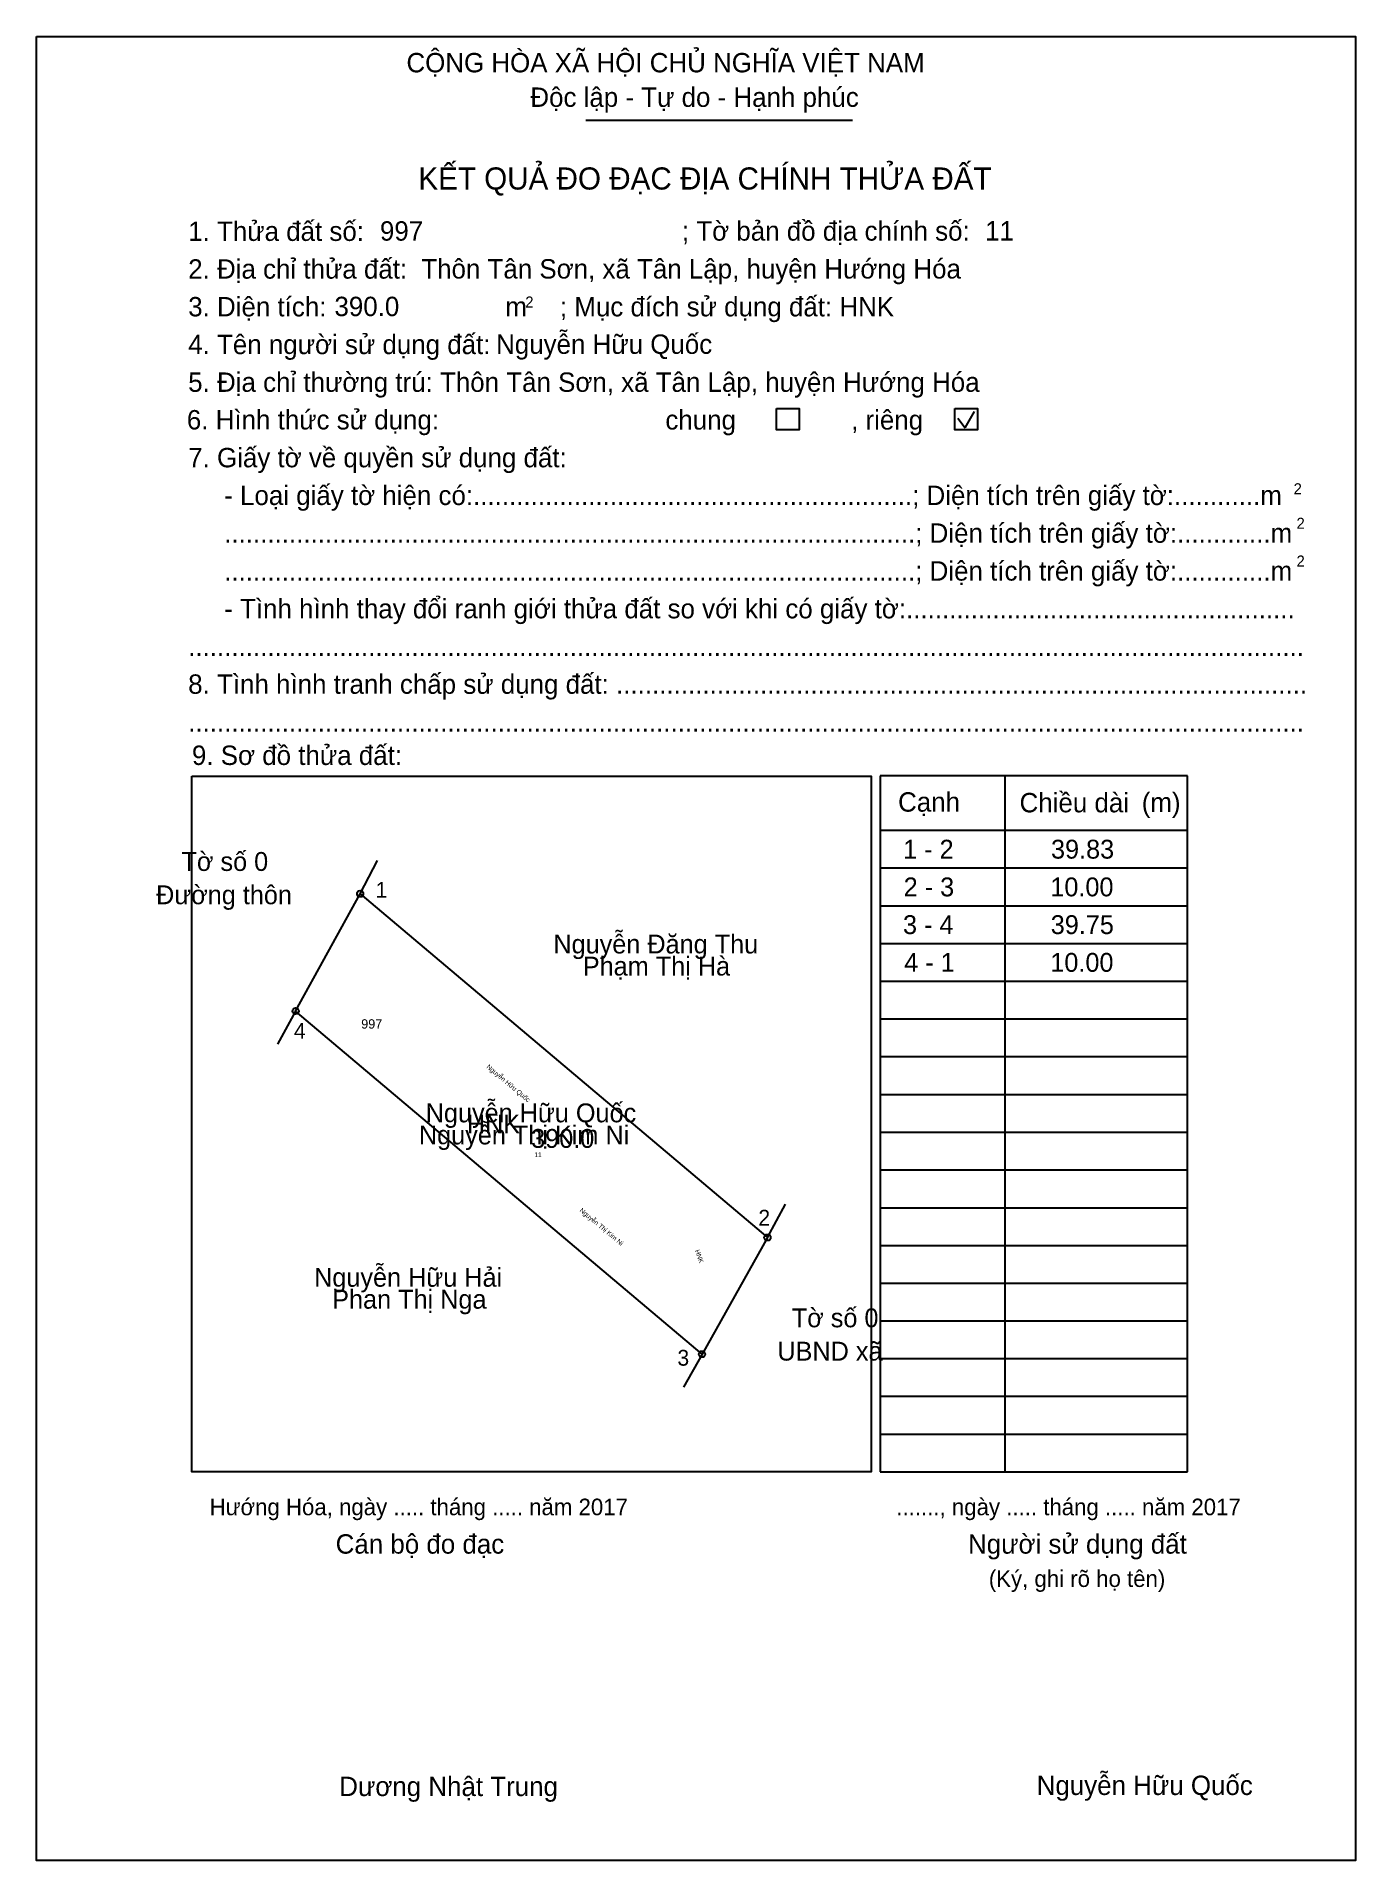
# Model space of a CAD drawing. Extents: x 547896 to 547994, y 1837664 to 1837801.
import ezdxf

# ---------------------------------------------------------------- set-up
doc = ezdxf.new("R2010")
doc.units = 0
for name, color, linetype in [('Level 1', 7, 'Continuous'), ('Level 10', 7, 'Continuous'), ('Level 11', 7, 'Continuous'), ('Level 13', 7, 'Continuous'), ('Level 15', 7, 'Continuous'), ('Level 18', 7, 'Continuous'), ('Level 19', 7, 'Continuous'), ('Level 2', 7, 'Continuous'), ('Level 21', 7, 'Continuous'), ('Level 27', 7, 'Continuous'), ('Level 36', 7, 'Continuous'), ('Level 48', 7, 'Continuous'), ('Level 50', 7, 'Continuous'), ('Level 52', 7, 'Continuous'), ('Level 6', 7, 'Continuous'), ('Level 9', 7, 'Continuous')]:
    doc.layers.add(name, color=color, linetype=linetype)

msp = doc.modelspace()

# ---------------------------------------------------------------- linework, layer by layer
at = {"layer": 'Level 1'}
for p, q in [((547895.54, 1837800.56), (547895.54, 1837800.56)), ((547936.59, 1837794.31), (547956.52, 1837794.31)), ((547964.39, 1837772.03), (547964.95, 1837771.3)), ((547964.95, 1837771.3), (547965.63, 1837772.52)), ((547907.16, 1837745.27), (547907.16, 1837745.27)), ((547981.55, 1837745.29), (547958.58, 1837745.29)), ((547958.58, 1837745.29), (547958.58, 1837693.28)), ((547967.91, 1837745.29), (547967.91, 1837693.28)), ((547981.55, 1837693.28), (547981.55, 1837745.29)), ((547958.58, 1837741.23), (547974.36, 1837741.23)), ((547974.36, 1837741.23), (547981.55, 1837741.23)), ((547958.58, 1837738.41), (547974.36, 1837738.41)), ((547974.36, 1837738.41), (547981.55, 1837738.41)), ((547958.58, 1837735.59), (547974.36, 1837735.59)), ((547974.36, 1837735.59), (547981.55, 1837735.59)), ((547958.58, 1837732.77), (547974.36, 1837732.77)), ((547974.36, 1837732.77), (547981.55, 1837732.77)), ((547958.58, 1837729.95), (547974.36, 1837729.95)), ((547974.36, 1837729.95), (547981.55, 1837729.95)), ((547958.58, 1837727.13), (547974.36, 1837727.13)), ((547974.36, 1837727.13), (547981.55, 1837727.13)), ((547958.58, 1837724.31), (547974.36, 1837724.31)), ((547974.36, 1837724.31), (547981.55, 1837724.31)), ((547958.58, 1837721.48), (547974.36, 1837721.48)), ((547974.36, 1837721.48), (547981.55, 1837721.48)), ((547958.58, 1837718.66), (547974.36, 1837718.66)), ((547974.36, 1837718.66), (547981.55, 1837718.66)), ((547958.58, 1837715.84), (547974.36, 1837715.84)), ((547974.36, 1837715.84), (547981.55, 1837715.84)), ((547958.58, 1837713.02), (547974.36, 1837713.02)), ((547974.36, 1837713.02), (547981.55, 1837713.02)), ((547958.58, 1837710.2), (547974.36, 1837710.2)), ((547974.36, 1837710.2), (547981.55, 1837710.2)), ((547958.58, 1837707.38), (547974.36, 1837707.38)), ((547974.36, 1837707.38), (547981.55, 1837707.38)), ((547958.58, 1837704.56), (547974.36, 1837704.56)), ((547974.36, 1837704.56), (547981.55, 1837704.56)), ((547958.58, 1837701.74), (547974.36, 1837701.74)), ((547974.36, 1837701.74), (547981.55, 1837701.74)), ((547958.58, 1837698.92), (547974.36, 1837698.92)), ((547974.36, 1837698.92), (547981.55, 1837698.92)), ((547958.58, 1837696.1), (547974.36, 1837696.1)), ((547974.36, 1837696.1), (547981.55, 1837696.1)), ((547957.92, 1837693.28), (547957.92, 1837693.28)), ((547958.58, 1837693.28), (547981.55, 1837693.28)), ((547981.55, 1837693.28), (547981.55, 1837693.78)), ((547994.12, 1837664.22), (547994.12, 1837664.22))]:
    msp.add_line(p, q, dxfattribs=at)
msp.add_lwpolyline([(547907.16, 1837745.27), (547957.92, 1837745.27), (547957.92, 1837693.28), (547907.16, 1837693.28)], close=True, dxfattribs=at)
at = {"layer": 'Level 10'}
msp.add_lwpolyline([(547919.73, 1837736.48), (547950.17, 1837710.79), (547945.28, 1837702.07), (547914.91, 1837727.72)], close=True, dxfattribs=at)
at = {"layer": 'Level 11'}
for centre in [(547919.73, 1837736.48), (547919.73, 1837736.48), (547914.91, 1837727.72), (547950.17, 1837710.79), (547945.28, 1837702.07)]:
    msp.add_circle(centre, 0.235, dxfattribs=at)
at = {"layer": 'Level 2'}
msp.add_lwpolyline([(547895.54, 1837800.56), (547994.11, 1837800.56), (547994.11, 1837664.22), (547895.54, 1837664.22)], close=True, dxfattribs=at)
at = {"layer": 'Level 27'}
for p, q in [((547919.73, 1837736.48), (547921.03, 1837738.98)), ((547914.91, 1837727.72), (547913.55, 1837725.25)), ((547950.17, 1837710.79), (547951.52, 1837713.27)), ((547945.28, 1837702.07), (547943.9, 1837699.61))]:
    msp.add_line(p, q, dxfattribs=at)
at = {"layer": 'Level 50'}
for points in [[(547950.85, 1837772.75), (547952.55, 1837772.75), (547952.55, 1837771.17), (547950.85, 1837771.17)], [(547964.17, 1837772.75), (547965.86, 1837772.75), (547965.86, 1837771.17), (547964.17, 1837771.17)]]:
    msp.add_lwpolyline(points, close=True, dxfattribs=at)

# ---------------------------------------------------------------- texts
at = {"layer": 'Level 1'}
for s, height, p in [('CỘNG HÒA XÃ HỘI CHỦ NGHĨA VIỆT NAM', 1.4479, (547923.19, 1837797.88)), ('Độc lập - Tự do - Hạnh phúc', 1.4479, (547932.45, 1837795.3)), ('KẾT QUẢ ĐO ĐẠC ĐỊA CHÍNH THỬA ĐẤT', 1.655, (547924.08, 1837789.12)), ('1. Thửa đất số:', 1.4479, (547906.88, 1837785.28)), ('; Tờ bản đồ địa chính số:', 1.4479, (547943.78, 1837785.3)), ('2. Địa chỉ thửa đất:', 1.4479, (547906.88, 1837782.46)), ('3. Diện tích:', 1.4479, (547906.88, 1837779.64)), ('; Mục đích sử dụng đất: HNK', 1.448, (547934.66, 1837779.64)), ('m', 1.45, (547930.58, 1837779.64)), ('2', 0.827, (547932.07, 1837780.3)), ('4. Tên người sử dụng đất:', 1.4479, (547906.88, 1837776.82)), ('5. Địa chỉ thường trú: Thôn Tân Sơn, xã Tân Lập, huyện Hướng Hóa', 1.448, (547906.88, 1837774)), ('chung                , riêng', 1.4479, (547942.54, 1837771.18)), ('7. Giấy tờ về quyền sử dụng đất:', 1.4479, (547906.88, 1837768.36)), ('     - Loại giấy tờ hiện có:.............................................................; Diện tích trên giấy tờ:............m', 1.44793, (547906.88, 1837765.54)), ('2', 0.827, (547989.49, 1837766.34)), ('     ................................................................................................; Diện tích trên giấy tờ:.............m', 1.44793, (547906.88, 1837762.72)), ('2', 0.827, (547989.71, 1837763.76)), ('     ................................................................................................; Diện tích trên giấy tờ:.............m', 1.44793, (547906.88, 1837759.89)), ('2', 0.827, (547989.71, 1837760.94)), ('     - Tình hình thay đổi ranh giới thửa đất so với khi có giấy tờ:......................................................', 1.44793, (547906.88, 1837757.07)), ('...........................................................................................................................................................', 1.44793, (547906.88, 1837754.25)), ('8. Tình hình tranh chấp sử dụng đất: ................................................................................................', 1.44793, (547906.88, 1837751.43)), ('...........................................................................................................................................................', 1.44793, (547906.88, 1837748.61)), ('9. Sơ đồ thửa đất:', 1.4479, (547907.16, 1837746.11)), ('Cạnh', 1.448, (547959.93, 1837742.62)), ('Chiều dài', 1.448, (547969.01, 1837742.57)), ('(m)', 1.448, (547978.14, 1837742.59)), ('Hướng Hóa, ngày ..... tháng ..... năm 2017', 1.2412, (547908.48, 1837690.03)), ('......., ngày ..... tháng ..... năm 2017', 1.2412, (547959.8, 1837690.03)), ('Cán bộ đo đạc', 1.448, (547917.9, 1837687.16)), ('Người sử dụng đất', 1.4479, (547965.16, 1837687.16)), ('(Ký, ghi rõ họ tên)', 1.2412, (547966.71, 1837684.67)), ('Dương Nhật Trung', 1.448, (547918.17, 1837669.04))]:
    msp.add_text(s, height=height, dxfattribs=at).set_placement(p)
at = {"layer": 'Level 13'}
msp.add_text('Nguyễn Hữu Quốc', height=0.3526, rotation=320, dxfattribs=at).set_placement((547929.14, 1837723.49))
for s, height, p in [('Nguyễn Hữu Quốc', 1.4104, (547924.63, 1837719.4)), ('HNK', 1.41, (547927.7, 1837718.57)), ('Nguyễn Thị Kim Ni', 1.4104, (547924.12, 1837717.75)), ('390.0', 1.41, (547932.51, 1837717.49))]:
    msp.add_text(s, height=height, dxfattribs=at).set_placement(p)
at = {"layer": 'Level 15'}
msp.add_text('Nguyễn Thị Kim Ni', height=0.3526, rotation=320, dxfattribs=at).set_placement((547936.1, 1837712.76))
at = {"layer": 'Level 18'}
msp.add_text('11', height=0.353, dxfattribs=at).set_placement((547932.75, 1837716.8))
at = {"layer": 'Level 19'}
msp.add_text('HNK', height=0.353, rotation=290, dxfattribs=at).set_placement((547944.74, 1837709.81))
at = {"layer": 'Level 21'}
msp.add_text('997', height=0.705, dxfattribs=at).set_placement((547919.81, 1837726.4))
at = {"layer": 'Level 36'}
for s, height, p in [('Tờ số 0', 1.41, (547906.38, 1837738.19)), ('Đường thôn', 1.41, (547904.48, 1837735.7)), ('Nguyễn Đăng Thu', 1.4104, (547934.17, 1837732.02)), ('Phạm Thị Hà', 1.4104, (547936.37, 1837730.37)), ('Nguyễn Hữu Hải', 1.4104, (547916.29, 1837707.11)), ('Phan Thị Nga', 1.4104, (547917.64, 1837705.47)), ('Tờ số 0', 1.41, (547951.99, 1837704.08)), ('UBND xã', 1.41, (547950.91, 1837701.59))]:
    msp.add_text(s, height=height, dxfattribs=at).set_placement(p)
at = {"layer": 'Level 48'}
msp.add_text('6. Hình thức sử dụng:', height=1.448, dxfattribs=at).set_placement((547906.78, 1837771.19))
at = {"layer": 'Level 52'}
for s, p in [('1 - 2', (547960.31, 1837739.11)), ('39.83', (547971.36, 1837739.11)), ('2 - 3', (547960.35, 1837736.29)), ('10.00', (547971.31, 1837736.29)), ('3 - 4', (547960.3, 1837733.47)), ('39.75', (547971.34, 1837733.47)), ('10.00', (547971.31, 1837730.65)), ('4 - 1', (547960.39, 1837730.65))]:
    msp.add_text(s, height=1.41, dxfattribs=at).set_placement(p)
at = {"layer": 'Level 6'}
for s, p in [('997', (547921.21, 1837785.3)), ('11', (547966.43, 1837785.31)), ('Thôn Tân Sơn, xã Tân Lập, huyện Hướng Hóa', (547924.3, 1837782.47)), ('390.0', (547917.81, 1837779.66)), ('Nguyễn Hữu Quốc', (547929.89, 1837776.84)), ('Nguyễn Hữu Quốc', (547970.29, 1837669.12))]:
    msp.add_text(s, height=1.448, dxfattribs=at).set_placement(p)
at = {"layer": 'Level 9'}
for s, p in [('1', (547920.88, 1837736.18)), ('4', (547914.78, 1837725.65)), ('2', (547949.49, 1837711.68)), ('3', (547943.44, 1837701.21))]:
    msp.add_text(s, height=1.18, dxfattribs=at).set_placement(p)

doc.saveas('drawing.dxf')
